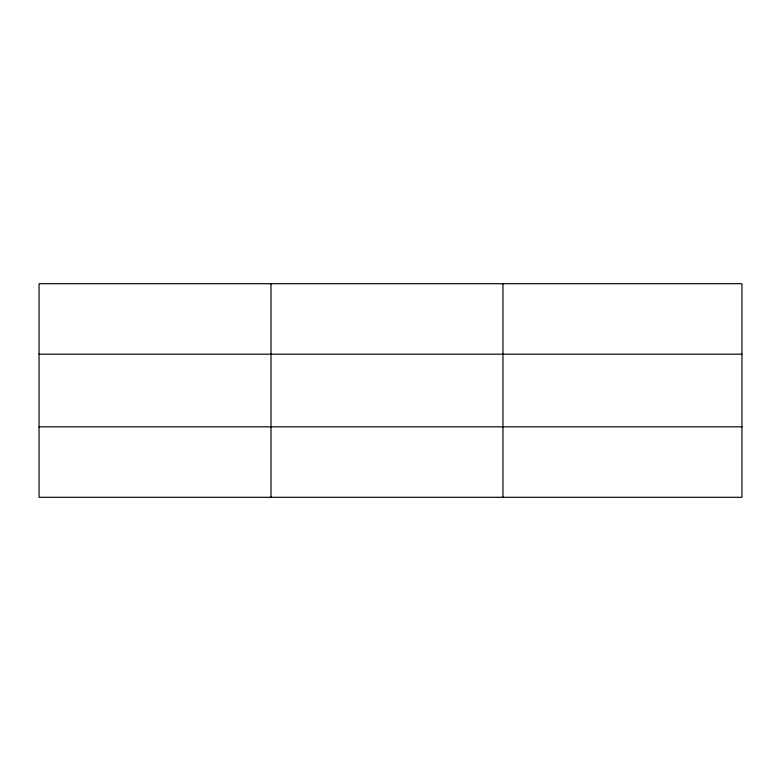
<?xml version="1.0" encoding="UTF-8"?>
<svg xmlns="http://www.w3.org/2000/svg" width="781" height="781" viewBox="0 0 781 781"><rect width="100%" height="100%" fill="white"/><g stroke="black" fill="none" stroke-linecap="round" stroke-linejoin="round"><path stroke-width="1.17" d="M271.007 283.698L271.007 497.302M502.964 283.698L502.964 497.302M741.95 426.816L741.95 497.302L39.05 497.302L39.05 283.698L741.95 283.698L741.95 426.816L39.05 426.816M39.05 354.183L741.95 354.183"/></g></svg>
